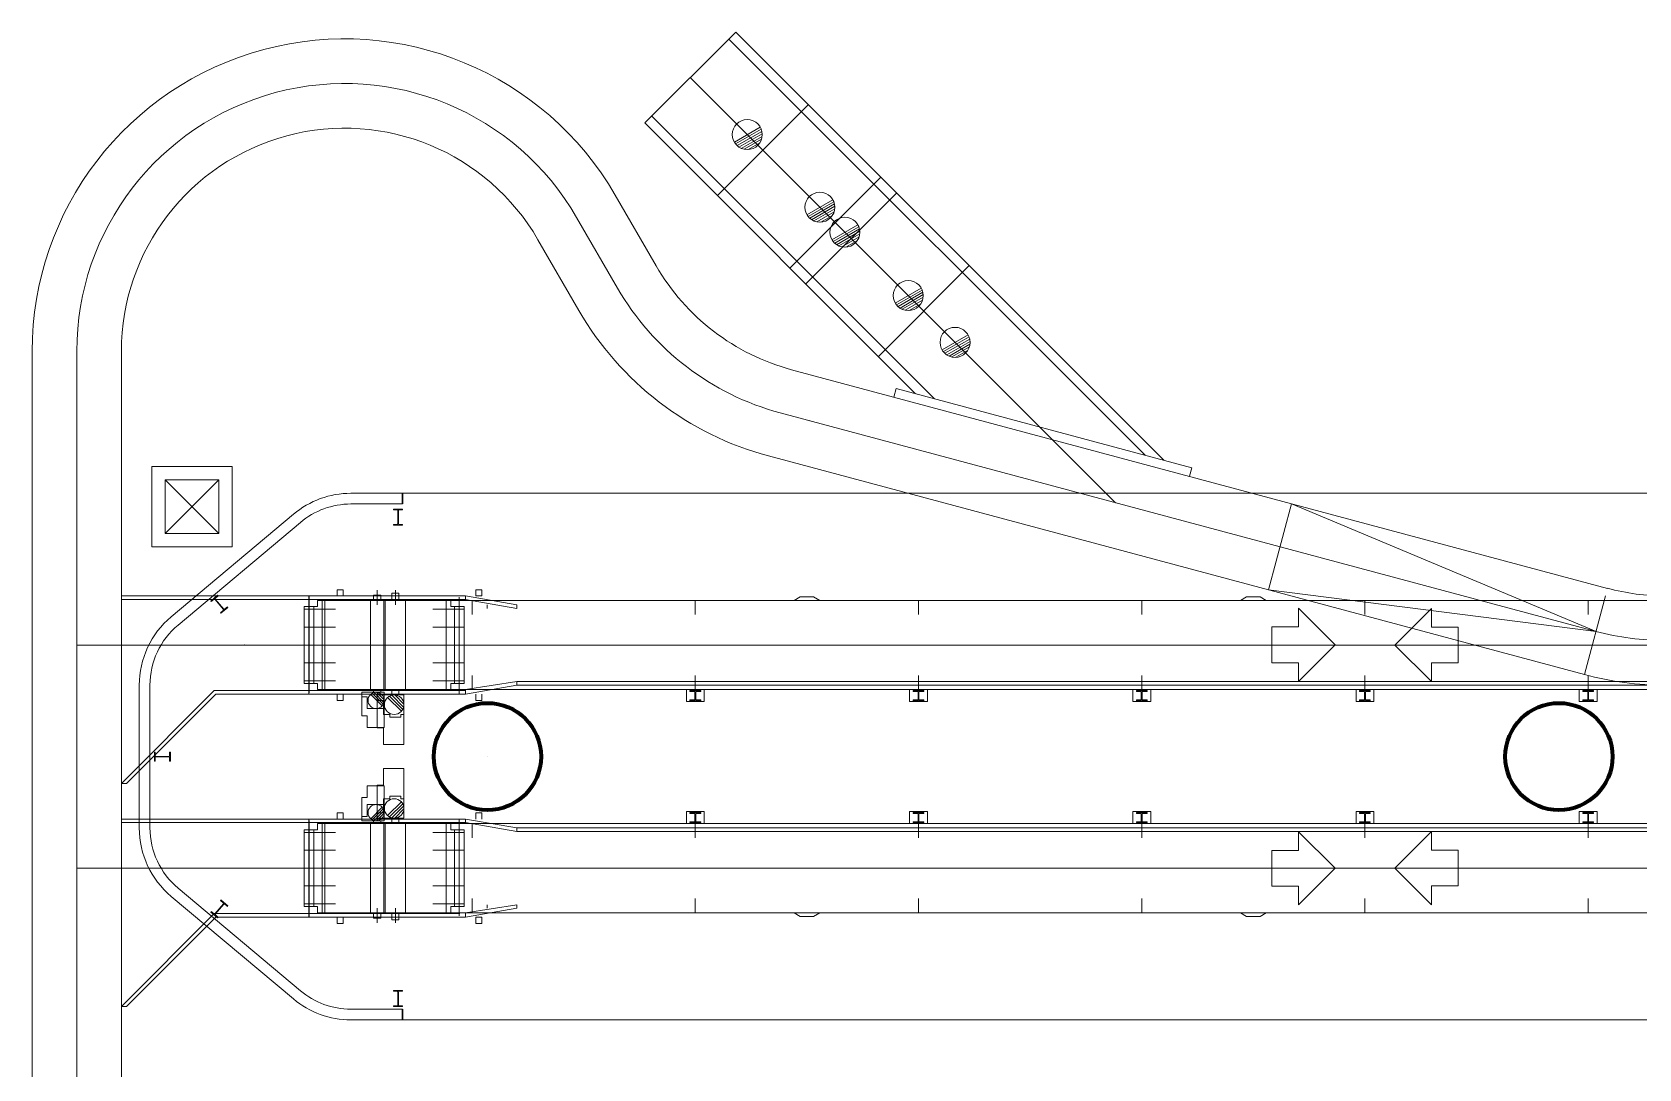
# Model space of a CAD drawing. Header units: metres. Extents: x 1807 to 3745, y 842 to 1968.
# Drawn here: x 3444.9 to 3462.9, y 1388.5 to 1400.12 of the extents above; entities that cross this region are included whole.
import ezdxf

# ---------------------------------------------------------------- set-up
doc = ezdxf.new("R2010")
doc.units = ezdxf.units.M
doc.header["$MEASUREMENT"] = 0
doc.layers.add('Level 1', color=7, linetype='Continuous', lineweight=0)

msp = doc.modelspace()

# ---------------------------------------------------------------- linework, layer by layer
at = {"layer": 'Level 1', "color": 7, "linetype": 'Continuous', "lineweight": 0}
for p, q in [((3451.762, 1399.099), (3452.78, 1400.117)), ((3452.78, 1400.117), (3457.577, 1395.32)), ((3452.702, 1400.039), (3457.365, 1395.377)), ((3452.575, 1398.285), (3453.593, 1399.304)), ((3451.762, 1399.099), (3454.795, 1396.065)), ((3451.84, 1399.176), (3455.008, 1396.008)), ((3453.056, 1399.053), (3452.765, 1398.885)), ((3453.066, 1399.03), (3452.779, 1398.864)), ((3453.074, 1399.005), (3452.796, 1398.845)), ((3453.078, 1398.979), (3452.817, 1398.828)), ((3453.077, 1398.949), (3452.843, 1398.814)), ((3453.07, 1398.916), (3452.875, 1398.804)), ((3453.051, 1398.876), (3452.92, 1398.801)), ((3453.388, 1397.472), (3454.406, 1398.491)), ((3451.431, 1398.291), (3451.889, 1397.499)), ((3453.565, 1397.296), (3454.583, 1398.314)), ((3453.869, 1398.239), (3453.578, 1398.071)), ((3453.88, 1398.217), (3453.592, 1398.051)), ((3453.887, 1398.192), (3453.609, 1398.032)), ((3453.891, 1398.166), (3453.631, 1398.015)), ((3453.89, 1398.136), (3453.656, 1398.001)), ((3453.883, 1398.103), (3453.689, 1397.991)), ((3453.864, 1398.063), (3453.733, 1397.988)), ((3454.149, 1397.959), (3453.858, 1397.791)), ((3454.16, 1397.937), (3453.872, 1397.771)), ((3450.565, 1397.791), (3451.023, 1396.999)), ((3454.167, 1397.912), (3453.889, 1397.752)), ((3454.171, 1397.886), (3453.911, 1397.735)), ((3454.17, 1397.856), (3453.936, 1397.721)), ((3454.163, 1397.823), (3453.969, 1397.711)), ((3454.144, 1397.783), (3454.013, 1397.708)), ((3454.378, 1396.482), (3455.396, 1397.501)), ((3454.859, 1397.249), (3454.568, 1397.081)), ((3454.87, 1397.227), (3454.582, 1397.061)), ((3454.877, 1397.202), (3454.599, 1397.042)), ((3454.881, 1397.176), (3454.621, 1397.025)), ((3454.88, 1397.146), (3454.646, 1397.011)), ((3454.873, 1397.113), (3454.678, 1397.001)), ((3454.854, 1397.073), (3454.723, 1396.998)), ((3455.383, 1396.725), (3455.092, 1396.557)), ((3455.394, 1396.703), (3455.106, 1396.537)), ((3455.401, 1396.678), (3455.123, 1396.518)), ((3444.9, 1265.482), (3444.9, 1396.541)), ((3445.9, 1265.482), (3445.9, 1396.541)), ((3455.405, 1396.652), (3455.144, 1396.501)), ((3455.404, 1396.622), (3455.17, 1396.487)), ((3455.397, 1396.589), (3455.202, 1396.477)), ((3455.378, 1396.549), (3455.247, 1396.474)), ((3453.407, 1396.334), (3462.545, 1393.885)), ((3454.576, 1396.124), (3454.55, 1396.027)), ((3454.576, 1396.124), (3457.889, 1395.236)), ((3453.607, 1395.764), (3453.604, 1395.762)), ((3453.605, 1395.764), (3453.606, 1395.762)), ((3447.14, 1395.25), (3446.24, 1395.25)), ((3446.24, 1395.25), (3446.24, 1394.35)), ((3447.14, 1394.35), (3447.14, 1395.25)), ((3453.148, 1395.368), (3462.286, 1392.919)), ((3457.889, 1395.236), (3457.863, 1395.14)), ((3446.39, 1394.5), (3446.99, 1395.1)), ((3446.99, 1394.5), (3446.39, 1395.1)), ((3448.47, 1394.95), (3473.73, 1394.95)), ((3448.47, 1394.95), (3449.05, 1394.95)), ((3446.457, 1393.566), (3447.827, 1394.716)), ((3446.457, 1393.566), (3447.827, 1394.716)), ((3447.827, 1394.716), (3447.827, 1394.716)), ((3448.47, 1394.83), (3449.05, 1394.83)), ((3457.036, 1394.845), (3457.033, 1394.843)), ((3457.034, 1394.845), (3457.035, 1394.843)), ((3459.007, 1394.833), (3458.749, 1393.867)), ((3462.416, 1393.402), (3459.007, 1394.833)), ((3446.534, 1393.474), (3447.904, 1394.624)), ((3446.24, 1394.35), (3447.14, 1394.35)), ((3447.28, 1393.8), (3445.9, 1393.8)), ((3448, 1393.8), (3447.28, 1393.8)), ((3448, 1393.8), (3449.754, 1393.8)), ((3448, 1393.8), (3448, 1392.7)), ((3448.315, 1393.8), (3448.315, 1393.87)), ((3448.315, 1393.87), (3448.385, 1393.87)), ((3448.385, 1393.8), (3448.385, 1393.87)), ((3448.724, 1393.81), (3448.804, 1393.81)), ((3448.724, 1393.81), (3448.724, 1393.76)), ((3448.804, 1393.81), (3448.804, 1393.76)), ((3448.928, 1393.83), (3448.928, 1393.76)), ((3448.928, 1393.83), (3449.008, 1393.83)), ((3449.008, 1393.83), (3449.008, 1393.76)), ((3449.754, 1393.76), (3449.754, 1393.8)), ((3450.328, 1393.7), (3449.754, 1393.8)), ((3449.868, 1393.8), (3449.868, 1393.87)), ((3449.868, 1393.87), (3449.938, 1393.87)), ((3449.868, 1393.8), (3449.938, 1393.8)), ((3449.938, 1393.8), (3449.938, 1393.87)), ((3458.749, 1393.867), (3462.416, 1393.402)), ((3462.286, 1392.919), (3462.522, 1393.8)), ((3447.28, 1393.76), (3445.9, 1393.76)), ((3448, 1393.76), (3447.28, 1393.76)), ((3447.947, 1393.68), (3447.947, 1392.82)), ((3447.947, 1393.68), (3448.097, 1393.68)), ((3447.947, 1393.65), (3448.297, 1393.65)), ((3448, 1393.76), (3449.754, 1393.76)), ((3448.097, 1393.75), (3448.147, 1393.75)), ((3448.097, 1393.68), (3448.097, 1393.75)), ((3473.953, 1393.75), (3448.147, 1393.75)), ((3448.17, 1393.75), (3449.562, 1393.75)), ((3448.689, 1393.76), (3448.839, 1393.76)), ((3448.868, 1393.76), (3449.068, 1393.76)), ((3449.739, 1393.65), (3449.389, 1393.65)), ((3449.589, 1393.75), (3449.539, 1393.75)), ((3449.589, 1393.68), (3449.589, 1393.75)), ((3449.739, 1393.68), (3449.589, 1393.68)), ((3449.739, 1392.82), (3449.739, 1393.68)), ((3449.754, 1393.76), (3450.328, 1393.66)), ((3449.828, 1393.75), (3449.828, 1393.59)), ((3449.998, 1393.7), (3449.998, 1393.66)), ((3450.328, 1393.66), (3450.328, 1393.7)), ((3452.328, 1393.75), (3452.328, 1393.59)), ((3453.434, 1393.75), (3453.503, 1393.79)), ((3453.653, 1393.79), (3453.503, 1393.79)), ((3453.653, 1393.79), (3453.723, 1393.75)), ((3454.828, 1393.75), (3454.828, 1393.59)), ((3457.328, 1393.75), (3457.328, 1393.59)), ((3458.434, 1393.75), (3458.503, 1393.79)), ((3458.653, 1393.79), (3458.503, 1393.79)), ((3458.653, 1393.79), (3458.723, 1393.75)), ((3459.084, 1393.662), (3459.494, 1393.252)), ((3459.084, 1393.452), (3459.084, 1393.662)), ((3459.828, 1393.75), (3459.828, 1393.59)), ((3462.328, 1393.75), (3462.328, 1393.59)), ((3446.457, 1393.566), (3446.457, 1393.566)), ((3447.947, 1393.45), (3448.297, 1393.45)), ((3449.739, 1393.45), (3449.389, 1393.45)), ((3458.784, 1393.052), (3458.784, 1393.452)), ((3458.784, 1393.452), (3459.084, 1393.452)), ((3445.399, 1393.249), (3445.401, 1393.251)), ((3445.399, 1393.251), (3445.401, 1393.249)), ((3447.279, 1393.249), (3447.281, 1393.251)), ((3447.279, 1393.251), (3447.281, 1393.249)), ((3459.084, 1392.842), (3459.494, 1393.252)), ((3447.947, 1393.25), (3448.297, 1393.25)), ((3449.739, 1393.25), (3449.389, 1393.25)), ((3447.947, 1393.05), (3448.297, 1393.05)), ((3449.739, 1393.05), (3449.389, 1393.05)), ((3449.828, 1392.91), (3449.828, 1392.75)), ((3452.328, 1392.91), (3452.328, 1392.75)), ((3454.828, 1392.91), (3454.828, 1392.75)), ((3457.328, 1392.91), (3457.328, 1392.75)), ((3458.784, 1393.052), (3459.084, 1393.052)), ((3459.084, 1392.842), (3459.084, 1393.052)), ((3459.828, 1392.91), (3459.828, 1392.75)), ((3462.328, 1392.91), (3462.328, 1392.75)), ((3446.94, 1392.74), (3445.9, 1391.7)), ((3446.1, 1391.2), (3446.1, 1392.8)), ((3446.1, 1391.2), (3446.1, 1392.8)), ((3446.22, 1391.2), (3446.22, 1392.8)), ((3447.28, 1392.74), (3446.94, 1392.74)), ((3448, 1392.74), (3447.28, 1392.74)), ((3447.947, 1392.85), (3448.297, 1392.85)), ((3447.947, 1392.82), (3448.097, 1392.82)), ((3448, 1392.74), (3449.754, 1392.74)), ((3448.097, 1392.82), (3448.097, 1392.75)), ((3448.097, 1392.75), (3448.147, 1392.75)), ((3448.147, 1392.75), (3449.562, 1392.75)), ((3448.844, 1392.72), (3448.594, 1392.72)), ((3448.594, 1392.72), (3448.594, 1392.67)), ((3448.689, 1392.74), (3448.839, 1392.74)), ((3448.724, 1392.74), (3448.724, 1392.72)), ((3448.841, 1392.607), (3448.73, 1392.717)), ((3448.844, 1392.634), (3448.757, 1392.72)), ((3448.804, 1392.74), (3448.804, 1392.72)), ((3448.844, 1392.72), (3448.844, 1392.538)), ((3448.868, 1392.74), (3449.068, 1392.74)), ((3448.928, 1392.74), (3448.928, 1392.69)), ((3449.008, 1392.74), (3449.008, 1392.69)), ((3449.739, 1392.85), (3449.389, 1392.85)), ((3449.589, 1392.75), (3449.539, 1392.75)), ((3449.739, 1392.82), (3449.589, 1392.82)), ((3449.589, 1392.82), (3449.589, 1392.75)), ((3473.953, 1392.75), (3449.589, 1392.75)), ((3450.328, 1392.84), (3449.754, 1392.75)), ((3449.754, 1392.7), (3450.328, 1392.8)), ((3449.754, 1392.7), (3449.754, 1392.75)), ((3469.918, 1392.84), (3450.328, 1392.84)), ((3450.328, 1392.8), (3450.328, 1392.84)), ((3469.328, 1392.8), (3450.328, 1392.8)), ((3452.228, 1392.616), (3452.228, 1392.75)), ((3452.228, 1392.75), (3452.428, 1392.75)), ((3452.268, 1392.74), (3452.388, 1392.74)), ((3452.268, 1392.74), (3452.268, 1392.73)), ((3452.268, 1392.73), (3452.323, 1392.73)), ((3452.288, 1392.75), (3452.288, 1392.74)), ((3452.323, 1392.73), (3452.323, 1392.636)), ((3452.333, 1392.73), (3452.388, 1392.73)), ((3452.333, 1392.73), (3452.333, 1392.636)), ((3452.368, 1392.75), (3452.368, 1392.74)), ((3452.388, 1392.74), (3452.388, 1392.73)), ((3452.428, 1392.616), (3452.428, 1392.75)), ((3454.728, 1392.616), (3454.728, 1392.75)), ((3454.728, 1392.75), (3454.928, 1392.75)), ((3454.768, 1392.74), (3454.888, 1392.74)), ((3454.768, 1392.74), (3454.768, 1392.73)), ((3454.768, 1392.73), (3454.823, 1392.73)), ((3454.788, 1392.75), (3454.788, 1392.74)), ((3454.823, 1392.73), (3454.823, 1392.636)), ((3454.833, 1392.73), (3454.888, 1392.73)), ((3454.833, 1392.73), (3454.833, 1392.636)), ((3454.868, 1392.75), (3454.868, 1392.74)), ((3454.888, 1392.74), (3454.888, 1392.73)), ((3454.928, 1392.616), (3454.928, 1392.75)), ((3457.228, 1392.616), (3457.228, 1392.75)), ((3457.228, 1392.75), (3457.428, 1392.75)), ((3457.268, 1392.74), (3457.388, 1392.74)), ((3457.268, 1392.74), (3457.268, 1392.73)), ((3457.268, 1392.73), (3457.323, 1392.73)), ((3457.288, 1392.75), (3457.288, 1392.74)), ((3457.323, 1392.73), (3457.323, 1392.636)), ((3457.333, 1392.73), (3457.388, 1392.73)), ((3457.333, 1392.73), (3457.333, 1392.636)), ((3457.368, 1392.75), (3457.368, 1392.74)), ((3457.388, 1392.74), (3457.388, 1392.73)), ((3457.428, 1392.616), (3457.428, 1392.75)), ((3459.728, 1392.616), (3459.728, 1392.75)), ((3459.728, 1392.75), (3459.928, 1392.75)), ((3459.768, 1392.74), (3459.888, 1392.74)), ((3459.768, 1392.74), (3459.768, 1392.73)), ((3459.768, 1392.73), (3459.823, 1392.73)), ((3459.788, 1392.75), (3459.788, 1392.74)), ((3459.823, 1392.73), (3459.823, 1392.636)), ((3459.833, 1392.73), (3459.888, 1392.73)), ((3459.833, 1392.73), (3459.833, 1392.636)), ((3459.868, 1392.75), (3459.868, 1392.74)), ((3459.888, 1392.74), (3459.888, 1392.73)), ((3459.928, 1392.616), (3459.928, 1392.75)), ((3462.228, 1392.616), (3462.228, 1392.75)), ((3462.228, 1392.75), (3462.428, 1392.75)), ((3462.268, 1392.74), (3462.388, 1392.74)), ((3462.268, 1392.74), (3462.268, 1392.73)), ((3462.268, 1392.73), (3462.323, 1392.73)), ((3462.288, 1392.75), (3462.288, 1392.74)), ((3462.323, 1392.73), (3462.323, 1392.636)), ((3462.333, 1392.73), (3462.388, 1392.73)), ((3462.333, 1392.73), (3462.333, 1392.636)), ((3462.368, 1392.75), (3462.368, 1392.74)), ((3462.388, 1392.74), (3462.388, 1392.73)), ((3462.428, 1392.616), (3462.428, 1392.75)), ((3446.957, 1392.7), (3445.957, 1391.7)), ((3447.28, 1392.7), (3446.957, 1392.7)), ((3448, 1392.7), (3447.28, 1392.7)), ((3448, 1392.7), (3449.754, 1392.7)), ((3448.315, 1392.7), (3448.315, 1392.63)), ((3448.315, 1392.63), (3448.385, 1392.63)), ((3448.385, 1392.7), (3448.385, 1392.63)), ((3448.654, 1392.67), (3448.594, 1392.67)), ((3448.654, 1392.67), (3448.654, 1392.538)), ((3448.844, 1392.538), (3448.654, 1392.538)), ((3448.821, 1392.568), (3448.692, 1392.697)), ((3448.833, 1392.586), (3448.709, 1392.709)), ((3449.064, 1392.69), (3448.764, 1392.69)), ((3448.764, 1392.69), (3448.764, 1392.63)), ((3448.836, 1392.63), (3448.764, 1392.63)), ((3448.836, 1392.63), (3448.836, 1392.472)), ((3449.037, 1392.508), (3448.882, 1392.663)), ((3449.051, 1392.529), (3448.903, 1392.677)), ((3449.061, 1392.554), (3448.928, 1392.687)), ((3449.064, 1392.587), (3448.961, 1392.69)), ((3449.064, 1392.69), (3449.064, 1392.472)), ((3449.868, 1392.7), (3449.868, 1392.63)), ((3449.868, 1392.63), (3449.938, 1392.63)), ((3449.938, 1392.7), (3449.938, 1392.63)), ((3452.228, 1392.616), (3452.428, 1392.616)), ((3452.268, 1392.636), (3452.268, 1392.626)), ((3452.268, 1392.636), (3452.323, 1392.636)), ((3452.268, 1392.626), (3452.388, 1392.626)), ((3452.333, 1392.636), (3452.388, 1392.636)), ((3452.388, 1392.636), (3452.388, 1392.626)), ((3454.728, 1392.616), (3454.928, 1392.616)), ((3454.768, 1392.636), (3454.768, 1392.626)), ((3454.768, 1392.636), (3454.823, 1392.636)), ((3454.768, 1392.626), (3454.888, 1392.626)), ((3454.833, 1392.636), (3454.888, 1392.636)), ((3454.888, 1392.636), (3454.888, 1392.626)), ((3457.228, 1392.616), (3457.428, 1392.616)), ((3457.268, 1392.636), (3457.268, 1392.626)), ((3457.268, 1392.636), (3457.323, 1392.636)), ((3457.268, 1392.626), (3457.388, 1392.626)), ((3457.333, 1392.636), (3457.388, 1392.636)), ((3457.388, 1392.636), (3457.388, 1392.626)), ((3459.728, 1392.616), (3459.928, 1392.616)), ((3459.768, 1392.636), (3459.768, 1392.626)), ((3459.768, 1392.636), (3459.823, 1392.636)), ((3459.768, 1392.626), (3459.888, 1392.626)), ((3459.833, 1392.636), (3459.888, 1392.636)), ((3459.888, 1392.636), (3459.888, 1392.626)), ((3462.228, 1392.616), (3462.428, 1392.616)), ((3462.268, 1392.636), (3462.268, 1392.626)), ((3462.268, 1392.636), (3462.323, 1392.636)), ((3462.268, 1392.626), (3462.388, 1392.626)), ((3462.333, 1392.636), (3462.388, 1392.636)), ((3462.388, 1392.636), (3462.388, 1392.626)), ((3448.908, 1392.472), (3448.836, 1392.472)), ((3448.908, 1392.472), (3448.908, 1392.442)), ((3449.028, 1392.442), (3448.908, 1392.442)), ((3449.064, 1392.472), (3449.028, 1392.472)), ((3449.028, 1392.472), (3449.028, 1392.442)), ((3449.999, 1391.999), (3450.001, 1392.001)), ((3449.999, 1392.001), (3450.001, 1391.999)), ((3445.957, 1391.7), (3445.9, 1391.7)), ((3448.844, 1391.462), (3448.654, 1391.462)), ((3448.654, 1391.33), (3448.654, 1391.462)), ((3448.836, 1391.37), (3448.836, 1391.528)), ((3448.908, 1391.528), (3448.836, 1391.528)), ((3448.844, 1391.28), (3448.844, 1391.462)), ((3449.037, 1391.492), (3448.882, 1391.338)), ((3449.051, 1391.471), (3448.903, 1391.323)), ((3449.028, 1391.558), (3448.908, 1391.558)), ((3448.908, 1391.528), (3448.908, 1391.558)), ((3449.028, 1391.528), (3449.028, 1391.558)), ((3449.064, 1391.528), (3449.028, 1391.528)), ((3449.064, 1391.31), (3449.064, 1391.528)), ((3447.28, 1391.3), (3445.9, 1391.3)), ((3448, 1391.3), (3447.28, 1391.3)), ((3448, 1391.3), (3449.754, 1391.3)), ((3448, 1391.3), (3448, 1390.2)), ((3448.315, 1391.3), (3448.315, 1391.37)), ((3448.315, 1391.37), (3448.385, 1391.37)), ((3448.385, 1391.3), (3448.385, 1391.37)), ((3448.654, 1391.33), (3448.594, 1391.33)), ((3448.594, 1391.28), (3448.594, 1391.33)), ((3448.844, 1391.28), (3448.594, 1391.28)), ((3448.821, 1391.432), (3448.692, 1391.303)), ((3448.833, 1391.414), (3448.709, 1391.291)), ((3448.724, 1391.26), (3448.724, 1391.28)), ((3448.841, 1391.393), (3448.73, 1391.283)), ((3448.844, 1391.367), (3448.757, 1391.28)), ((3448.836, 1391.37), (3448.764, 1391.37)), ((3448.764, 1391.31), (3448.764, 1391.37)), ((3449.064, 1391.31), (3448.764, 1391.31)), ((3448.804, 1391.26), (3448.804, 1391.28)), ((3449.061, 1391.446), (3448.928, 1391.313)), ((3448.928, 1391.26), (3448.928, 1391.31)), ((3449.064, 1391.413), (3448.961, 1391.31)), ((3449.008, 1391.26), (3449.008, 1391.31)), ((3449.754, 1391.26), (3449.754, 1391.3)), ((3450.328, 1391.2), (3449.754, 1391.3)), ((3449.868, 1391.3), (3449.868, 1391.37)), ((3449.868, 1391.37), (3449.938, 1391.37)), ((3449.938, 1391.3), (3449.938, 1391.37)), ((3452.228, 1391.384), (3452.228, 1391.25)), ((3452.228, 1391.384), (3452.428, 1391.384)), ((3452.268, 1391.374), (3452.388, 1391.374)), ((3452.268, 1391.364), (3452.268, 1391.374)), ((3452.268, 1391.364), (3452.323, 1391.364)), ((3452.323, 1391.27), (3452.323, 1391.364)), ((3452.333, 1391.364), (3452.388, 1391.364)), ((3452.333, 1391.27), (3452.333, 1391.364)), ((3452.388, 1391.364), (3452.388, 1391.374)), ((3452.428, 1391.384), (3452.428, 1391.25)), ((3454.728, 1391.384), (3454.728, 1391.25)), ((3454.728, 1391.384), (3454.928, 1391.384)), ((3454.768, 1391.374), (3454.888, 1391.374)), ((3454.768, 1391.364), (3454.768, 1391.374)), ((3454.768, 1391.364), (3454.823, 1391.364)), ((3454.823, 1391.27), (3454.823, 1391.364)), ((3454.833, 1391.364), (3454.888, 1391.364)), ((3454.833, 1391.27), (3454.833, 1391.364)), ((3454.888, 1391.364), (3454.888, 1391.374)), ((3454.928, 1391.384), (3454.928, 1391.25)), ((3457.228, 1391.384), (3457.228, 1391.25)), ((3457.228, 1391.384), (3457.428, 1391.384)), ((3457.268, 1391.374), (3457.388, 1391.374)), ((3457.268, 1391.364), (3457.268, 1391.374)), ((3457.268, 1391.364), (3457.323, 1391.364)), ((3457.323, 1391.27), (3457.323, 1391.364)), ((3457.333, 1391.364), (3457.388, 1391.364)), ((3457.333, 1391.27), (3457.333, 1391.364)), ((3457.388, 1391.364), (3457.388, 1391.374)), ((3457.428, 1391.384), (3457.428, 1391.25)), ((3459.728, 1391.384), (3459.728, 1391.25)), ((3459.728, 1391.384), (3459.928, 1391.384)), ((3459.768, 1391.374), (3459.888, 1391.374)), ((3459.768, 1391.364), (3459.768, 1391.374)), ((3459.768, 1391.364), (3459.823, 1391.364)), ((3459.823, 1391.27), (3459.823, 1391.364)), ((3459.833, 1391.364), (3459.888, 1391.364)), ((3459.833, 1391.27), (3459.833, 1391.364)), ((3459.888, 1391.364), (3459.888, 1391.374)), ((3459.928, 1391.384), (3459.928, 1391.25)), ((3462.228, 1391.384), (3462.228, 1391.25)), ((3462.228, 1391.384), (3462.428, 1391.384)), ((3462.268, 1391.374), (3462.388, 1391.374)), ((3462.268, 1391.364), (3462.268, 1391.374)), ((3462.268, 1391.364), (3462.323, 1391.364)), ((3462.323, 1391.27), (3462.323, 1391.364)), ((3462.333, 1391.364), (3462.388, 1391.364)), ((3462.333, 1391.27), (3462.333, 1391.364)), ((3462.388, 1391.364), (3462.388, 1391.374)), ((3462.428, 1391.384), (3462.428, 1391.25)), ((3447.28, 1391.26), (3445.9, 1391.26)), ((3448, 1391.26), (3447.28, 1391.26)), ((3447.947, 1390.32), (3447.947, 1391.18)), ((3447.947, 1391.18), (3448.097, 1391.18)), ((3447.947, 1391.15), (3448.297, 1391.15)), ((3448, 1391.26), (3449.754, 1391.26)), ((3448.097, 1391.25), (3448.147, 1391.25)), ((3448.097, 1391.18), (3448.097, 1391.25)), ((3473.953, 1391.25), (3448.147, 1391.25)), ((3448.689, 1391.26), (3448.839, 1391.26)), ((3448.868, 1391.26), (3449.068, 1391.26)), ((3449.739, 1391.15), (3449.389, 1391.15)), ((3449.589, 1391.25), (3449.539, 1391.25)), ((3449.589, 1391.18), (3449.589, 1391.25)), ((3449.739, 1391.18), (3449.589, 1391.18)), ((3449.739, 1391.18), (3449.739, 1390.32)), ((3449.754, 1391.26), (3450.328, 1391.16)), ((3449.828, 1391.09), (3449.828, 1391.25)), ((3469.328, 1391.2), (3450.328, 1391.2)), ((3450.328, 1391.16), (3450.328, 1391.2)), ((3469.918, 1391.16), (3450.328, 1391.16)), ((3452.228, 1391.25), (3452.428, 1391.25)), ((3452.268, 1391.27), (3452.323, 1391.27)), ((3452.268, 1391.26), (3452.268, 1391.27)), ((3452.268, 1391.26), (3452.388, 1391.26)), ((3452.288, 1391.25), (3452.288, 1391.26)), ((3452.328, 1391.09), (3452.328, 1391.25)), ((3452.333, 1391.27), (3452.388, 1391.27)), ((3452.368, 1391.25), (3452.368, 1391.26)), ((3452.388, 1391.26), (3452.388, 1391.27)), ((3454.728, 1391.25), (3454.928, 1391.25)), ((3454.768, 1391.27), (3454.823, 1391.27)), ((3454.768, 1391.26), (3454.768, 1391.27)), ((3454.768, 1391.26), (3454.888, 1391.26)), ((3454.788, 1391.25), (3454.788, 1391.26)), ((3454.828, 1391.09), (3454.828, 1391.25)), ((3454.833, 1391.27), (3454.888, 1391.27)), ((3454.868, 1391.25), (3454.868, 1391.26)), ((3454.888, 1391.26), (3454.888, 1391.27)), ((3457.228, 1391.25), (3457.428, 1391.25)), ((3457.268, 1391.27), (3457.323, 1391.27)), ((3457.268, 1391.26), (3457.268, 1391.27)), ((3457.268, 1391.26), (3457.388, 1391.26)), ((3457.288, 1391.25), (3457.288, 1391.26)), ((3457.328, 1391.09), (3457.328, 1391.25)), ((3457.333, 1391.27), (3457.388, 1391.27)), ((3457.368, 1391.25), (3457.368, 1391.26)), ((3457.388, 1391.26), (3457.388, 1391.27)), ((3459.084, 1391.158), (3459.494, 1390.748)), ((3459.084, 1391.158), (3459.084, 1390.948)), ((3459.728, 1391.25), (3459.928, 1391.25)), ((3459.768, 1391.27), (3459.823, 1391.27)), ((3459.768, 1391.26), (3459.768, 1391.27)), ((3459.768, 1391.26), (3459.888, 1391.26)), ((3459.788, 1391.25), (3459.788, 1391.26)), ((3459.828, 1391.09), (3459.828, 1391.25)), ((3459.833, 1391.27), (3459.888, 1391.27)), ((3459.868, 1391.25), (3459.868, 1391.26)), ((3459.888, 1391.26), (3459.888, 1391.27)), ((3462.228, 1391.25), (3462.428, 1391.25)), ((3462.268, 1391.27), (3462.323, 1391.27)), ((3462.268, 1391.26), (3462.268, 1391.27)), ((3462.268, 1391.26), (3462.388, 1391.26)), ((3462.288, 1391.25), (3462.288, 1391.26)), ((3462.328, 1391.09), (3462.328, 1391.25)), ((3462.333, 1391.27), (3462.388, 1391.27)), ((3462.368, 1391.25), (3462.368, 1391.26)), ((3462.388, 1391.26), (3462.388, 1391.27)), ((3447.947, 1390.95), (3448.297, 1390.95)), ((3449.739, 1390.95), (3449.389, 1390.95)), ((3458.784, 1390.948), (3458.784, 1390.548)), ((3458.784, 1390.948), (3459.084, 1390.948)), ((3445.399, 1390.749), (3445.401, 1390.751)), ((3445.399, 1390.751), (3445.401, 1390.749)), ((3447.279, 1390.749), (3447.281, 1390.751)), ((3447.279, 1390.751), (3447.281, 1390.749)), ((3447.947, 1390.75), (3448.297, 1390.75)), ((3449.739, 1390.75), (3449.389, 1390.75)), ((3459.084, 1390.338), (3459.494, 1390.748)), ((3447.827, 1389.284), (3446.457, 1390.434)), ((3447.827, 1389.284), (3446.457, 1390.434)), ((3446.457, 1390.434), (3446.457, 1390.434)), ((3447.904, 1389.376), (3446.534, 1390.526)), ((3447.947, 1390.55), (3448.297, 1390.55)), ((3449.739, 1390.55), (3449.389, 1390.55)), ((3449.828, 1390.25), (3449.828, 1390.41)), ((3452.328, 1390.25), (3452.328, 1390.41)), ((3454.828, 1390.25), (3454.828, 1390.41)), ((3457.328, 1390.25), (3457.328, 1390.41)), ((3458.784, 1390.548), (3459.084, 1390.548)), ((3459.084, 1390.548), (3459.084, 1390.338)), ((3459.828, 1390.25), (3459.828, 1390.41)), ((3462.328, 1390.25), (3462.328, 1390.41)), ((3446.94, 1390.24), (3445.9, 1389.2)), ((3446.957, 1390.2), (3445.957, 1389.2)), ((3447.28, 1390.24), (3446.94, 1390.24)), ((3447.28, 1390.2), (3446.957, 1390.2)), ((3448, 1390.24), (3447.28, 1390.24)), ((3448, 1390.2), (3447.28, 1390.2)), ((3447.947, 1390.35), (3448.297, 1390.35)), ((3447.947, 1390.32), (3448.097, 1390.32)), ((3448, 1390.24), (3449.69, 1390.24)), ((3448, 1390.2), (3449.754, 1390.2)), ((3448.097, 1390.32), (3448.097, 1390.25)), ((3448.097, 1390.25), (3448.147, 1390.25)), ((3473.953, 1390.25), (3448.147, 1390.25)), ((3448.315, 1390.2), (3448.315, 1390.13)), ((3448.385, 1390.2), (3448.385, 1390.13)), ((3448.689, 1390.24), (3448.839, 1390.24)), ((3448.724, 1390.19), (3448.724, 1390.24)), ((3448.804, 1390.19), (3448.804, 1390.24)), ((3448.868, 1390.24), (3449.068, 1390.24)), ((3448.928, 1390.17), (3448.928, 1390.24)), ((3449.008, 1390.17), (3449.008, 1390.24)), ((3449.739, 1390.35), (3449.389, 1390.35)), ((3449.589, 1390.25), (3449.539, 1390.25)), ((3449.739, 1390.32), (3449.589, 1390.32)), ((3449.589, 1390.32), (3449.589, 1390.25)), ((3450.328, 1390.34), (3449.754, 1390.25)), ((3449.754, 1390.2), (3450.328, 1390.3)), ((3449.754, 1390.2), (3449.754, 1390.25)), ((3449.868, 1390.2), (3449.938, 1390.2)), ((3449.868, 1390.2), (3449.868, 1390.13)), ((3449.938, 1390.2), (3449.938, 1390.13)), ((3449.998, 1390.3), (3449.998, 1390.34)), ((3450.328, 1390.3), (3450.328, 1390.34)), ((3453.434, 1390.25), (3453.503, 1390.21)), ((3453.653, 1390.21), (3453.503, 1390.21)), ((3453.653, 1390.21), (3453.723, 1390.25)), ((3458.434, 1390.25), (3458.503, 1390.21)), ((3458.653, 1390.21), (3458.503, 1390.21)), ((3458.653, 1390.21), (3458.723, 1390.25)), ((3448.315, 1390.13), (3448.385, 1390.13)), ((3448.724, 1390.19), (3448.804, 1390.19)), ((3448.928, 1390.17), (3449.008, 1390.17)), ((3449.868, 1390.13), (3449.938, 1390.13)), ((3445.957, 1389.2), (3445.9, 1389.2)), ((3447.827, 1389.284), (3447.827, 1389.284)), ((3449.05, 1389.17), (3448.47, 1389.17)), ((3473.73, 1389.05), (3448.47, 1389.05)), ((3449.05, 1389.05), (3448.47, 1389.05))]:
    msp.add_line(p, q, dxfattribs=at)
at = {"layer": 'Level 1', "color": 7, "linetype": 'Continuous', "lineweight": 0, "ltscale": 4}
for p, q in [((3452.271, 1399.608), (3457.035, 1394.844)), ((3450.998, 1398.041), (3451.456, 1397.249)), ((3445.4, 1265.482), (3445.4, 1396.541)), ((3453.277, 1395.851), (3462.416, 1393.402)), ((3448.002, 1393.8), (3448.002, 1392.715)), ((3448.764, 1393.7), (3448.764, 1393.864)), ((3448.968, 1393.7), (3448.968, 1393.864)), ((3448.057, 1393.68), (3448.057, 1392.82)), ((3448.147, 1393.75), (3448.147, 1392.75)), ((3448.178, 1393.75), (3448.178, 1392.75)), ((3448.689, 1393.75), (3448.689, 1392.75)), ((3448.839, 1393.75), (3448.839, 1392.75)), ((3448.855, 1393.75), (3448.855, 1392.75)), ((3449.081, 1393.75), (3449.081, 1392.75)), ((3449.539, 1392.75), (3449.539, 1393.75)), ((3449.629, 1392.82), (3449.629, 1393.68)), ((3449.684, 1392.7), (3449.684, 1393.785)), ((3460.573, 1393.66), (3460.163, 1393.25)), ((3460.573, 1393.45), (3460.573, 1393.66)), ((3460.873, 1393.45), (3460.573, 1393.45)), ((3460.873, 1393.05), (3460.873, 1393.45)), ((3445.4, 1393.25), (3447.28, 1393.25)), ((3447.28, 1393.25), (3474.82, 1393.25)), ((3460.573, 1392.84), (3460.163, 1393.25)), ((3460.573, 1392.84), (3460.573, 1393.05)), ((3460.873, 1393.05), (3460.573, 1393.05)), ((3448.594, 1392.67), (3448.594, 1392.458)), ((3448.764, 1392.63), (3448.764, 1392.322)), ((3448.844, 1392.326), (3448.844, 1392.538)), ((3448.654, 1392.458), (3448.594, 1392.458)), ((3448.654, 1392.458), (3448.654, 1392.326)), ((3449.064, 1392.134), (3449.064, 1392.472)), ((3448.654, 1392.326), (3448.844, 1392.326)), ((3448.836, 1392.322), (3448.764, 1392.322)), ((3448.836, 1392.322), (3448.836, 1392.134)), ((3448.836, 1392.134), (3449.064, 1392.134)), ((3448.836, 1391.866), (3449.064, 1391.866)), ((3448.836, 1391.678), (3448.836, 1391.866)), ((3449.064, 1391.866), (3449.064, 1391.528)), ((3448.654, 1391.674), (3448.844, 1391.674)), ((3448.654, 1391.542), (3448.654, 1391.674)), ((3448.764, 1391.37), (3448.764, 1391.678)), ((3448.836, 1391.678), (3448.764, 1391.678)), ((3448.844, 1391.674), (3448.844, 1391.462)), ((3448.594, 1391.33), (3448.594, 1391.542)), ((3448.654, 1391.542), (3448.594, 1391.542)), ((3448.002, 1390.2), (3448.002, 1391.285)), ((3449.684, 1391.3), (3449.684, 1390.215)), ((3448.057, 1390.32), (3448.057, 1391.18)), ((3448.147, 1390.25), (3448.147, 1391.25)), ((3448.178, 1390.25), (3448.178, 1391.25)), ((3448.689, 1390.25), (3448.689, 1391.25)), ((3448.839, 1390.25), (3448.839, 1391.25)), ((3448.855, 1390.25), (3448.855, 1391.25)), ((3449.081, 1390.25), (3449.081, 1391.25)), ((3449.539, 1391.25), (3449.539, 1390.25)), ((3449.629, 1391.18), (3449.629, 1390.32)), ((3460.573, 1391.16), (3460.163, 1390.75)), ((3460.573, 1391.16), (3460.573, 1390.95)), ((3460.873, 1390.95), (3460.573, 1390.95)), ((3460.873, 1390.95), (3460.873, 1390.55)), ((3445.4, 1390.75), (3447.28, 1390.75)), ((3447.28, 1390.75), (3474.82, 1390.75)), ((3460.573, 1390.34), (3460.163, 1390.75)), ((3460.573, 1390.55), (3460.573, 1390.34)), ((3460.873, 1390.55), (3460.573, 1390.55)), ((3448.764, 1390.3), (3448.764, 1390.136)), ((3448.968, 1390.3), (3448.968, 1390.136))]:
    msp.add_line(p, q, dxfattribs=at)
at = {"layer": 'Level 1', "color": 7, "linetype": 'Continuous', "lineweight": 13}
for p, q in [((3446.99, 1395.1), (3446.39, 1395.1)), ((3446.39, 1395.1), (3446.39, 1394.5)), ((3446.99, 1394.5), (3446.99, 1395.1)), ((3448.949, 1394.772), (3449.05, 1394.772)), ((3448.949, 1394.764), (3448.949, 1394.772)), ((3448.989, 1394.764), (3448.949, 1394.764)), ((3448.997, 1394.61), (3448.997, 1394.757)), ((3449.002, 1394.757), (3449.002, 1394.61)), ((3449.05, 1394.764), (3449.009, 1394.764)), ((3449.05, 1394.772), (3449.05, 1394.764)), ((3448.949, 1394.594), (3448.949, 1394.602)), ((3448.949, 1394.602), (3448.989, 1394.602)), ((3449.05, 1394.594), (3448.949, 1394.594)), ((3449.009, 1394.602), (3449.05, 1394.602)), ((3449.05, 1394.602), (3449.05, 1394.594)), ((3446.39, 1394.5), (3446.99, 1394.5)), ((3446.978, 1393.808), (3446.901, 1393.742)), ((3446.952, 1393.775), (3446.983, 1393.802)), ((3446.983, 1393.802), (3446.978, 1393.808)), ((3446.901, 1393.742), (3446.906, 1393.736)), ((3446.906, 1393.736), (3446.937, 1393.763)), ((3446.948, 1393.762), (3447.042, 1393.649)), ((3447.046, 1393.652), (3446.951, 1393.765)), ((3447.041, 1393.638), (3447.01, 1393.612)), ((3447.01, 1393.612), (3447.015, 1393.606)), ((3447.015, 1393.606), (3447.093, 1393.671)), ((3447.088, 1393.678), (3447.056, 1393.651)), ((3447.093, 1393.671), (3447.088, 1393.678)), ((3446.27, 1391.949), (3446.27, 1392.051)), ((3446.27, 1392.051), (3446.278, 1392.051)), ((3446.278, 1392.051), (3446.278, 1392.01)), ((3446.286, 1392.002), (3446.432, 1392.002)), ((3446.432, 1391.998), (3446.286, 1391.998)), ((3446.44, 1392.01), (3446.44, 1392.051)), ((3446.44, 1392.051), (3446.448, 1392.051)), ((3446.448, 1392.051), (3446.448, 1391.949)), ((3446.278, 1391.949), (3446.27, 1391.949)), ((3446.278, 1391.99), (3446.278, 1391.949)), ((3446.44, 1391.949), (3446.44, 1391.99)), ((3446.448, 1391.949), (3446.44, 1391.949)), ((3447.01, 1390.388), (3447.015, 1390.394)), ((3447.041, 1390.362), (3447.01, 1390.388)), ((3447.015, 1390.394), (3447.093, 1390.329)), ((3446.901, 1390.258), (3446.906, 1390.264)), ((3446.978, 1390.192), (3446.901, 1390.258)), ((3446.906, 1390.264), (3446.937, 1390.237)), ((3446.948, 1390.238), (3447.042, 1390.351)), ((3447.046, 1390.348), (3446.951, 1390.235)), ((3446.952, 1390.225), (3446.983, 1390.198)), ((3446.983, 1390.198), (3446.978, 1390.192)), ((3447.088, 1390.322), (3447.056, 1390.349)), ((3447.093, 1390.329), (3447.088, 1390.322)), ((3448.949, 1389.37), (3448.949, 1389.378)), ((3448.949, 1389.378), (3449.05, 1389.378)), ((3448.99, 1389.37), (3448.949, 1389.37)), ((3448.997, 1389.216), (3448.997, 1389.362)), ((3449.002, 1389.362), (3449.002, 1389.216)), ((3449.05, 1389.37), (3449.009, 1389.37)), ((3449.05, 1389.378), (3449.05, 1389.37)), ((3448.949, 1389.2), (3448.949, 1389.208)), ((3448.949, 1389.208), (3448.99, 1389.208)), ((3449.05, 1389.2), (3448.949, 1389.2)), ((3449.009, 1389.208), (3449.05, 1389.208)), ((3449.05, 1389.208), (3449.05, 1389.2))]:
    msp.add_line(p, q, dxfattribs=at)
at = {"layer": 'Level 1', "color": 7, "linetype": 'Continuous', "lineweight": 30}
for p, q in [((3449.05, 1394.83), (3449.05, 1394.95)), ((3449.05, 1389.17), (3449.05, 1389.05))]:
    msp.add_line(p, q, dxfattribs=at)
at = {"layer": 'Level 1', "color": 7, "linetype": 'Continuous', "lineweight": 0}
for centre, radius in [((3452.91, 1398.969), 0.168), ((3453.723, 1398.155), 0.168), ((3454.003, 1397.875), 0.168), ((3454.713, 1397.165), 0.168), ((3455.237, 1396.641), 0.168), ((3448.753, 1392.629), 0.091), ((3448.955, 1392.581), 0.109), ((3448.753, 1391.371), 0.091), ((3448.955, 1391.419), 0.109)]:
    msp.add_circle(centre, radius, dxfattribs=at)
at = {"layer": 'Level 1', "color": 7, "linetype": 'Continuous', "lineweight": 70}
for centre in [(3450, 1392), (3462, 1392)]:
    msp.add_circle(centre, 0.6, dxfattribs=at)
at = {"layer": 'Level 1', "color": 7, "linetype": 'Continuous', "lineweight": 0}
for centre, radius, start, end in [((3448.4, 1396.541), 3.5, 30, 180), ((3448.4, 1396.541), 2.5, 30, 180), ((3454.054, 1398.749), 2.5, 210, 255), ((3454.054, 1398.749), 3.5, 210, 255), ((3448.47, 1393.95), 1, 90, 130.0101), ((3448.47, 1393.95), 1, 90, 130.0101), ((3448.47, 1393.95), 0.88, 90, 130.0101), ((3463.192, 1396.3), 2.5, 255, 270), ((3447.1, 1392.8), 1, 130.0105, 180), ((3447.1, 1392.8), 1, 130.0105, 180), ((3447.1, 1392.8), 0.88, 130.0105, 180), ((3463.192, 1396.3), 3.5, 255, 270), ((3447.1, 1391.2), 1, 180, 229.9899), ((3447.1, 1391.2), 1, 180, 229.9899), ((3447.1, 1391.2), 0.88, 180, 229.9899), ((3448.47, 1390.05), 0.88, 229.9895, 270), ((3448.47, 1390.05), 1, 229.9895, 270), ((3448.47, 1390.05), 1, 229.9895, 270)]:
    msp.add_arc(centre, radius, start, end, dxfattribs=at)
at = {"layer": 'Level 1', "color": 7, "linetype": 'Continuous', "lineweight": 0, "ltscale": 4}
for centre, start, end in [((3448.4, 1396.541), 30, 180), ((3454.054, 1398.749), 210, 255), ((3463.192, 1396.3), 255, 270)]:
    msp.add_arc(centre, 3, start, end, dxfattribs=at)
at = {"layer": 'Level 1', "color": 7, "linetype": 'Continuous', "lineweight": 13}
for centre, start, end in [((3448.989, 1394.757), 0, 90), ((3449.009, 1394.757), 90, 180), ((3448.989, 1394.61), 270, 0), ((3449.009, 1394.61), 180, 270), ((3446.942, 1393.757), 40, 130), ((3446.957, 1393.77), 130, 220), ((3447.036, 1393.644), 310, 40), ((3447.051, 1393.657), 220, 310), ((3446.286, 1392.01), 180, 270), ((3446.286, 1391.99), 90, 180), ((3446.432, 1392.01), 270, 0), ((3446.432, 1391.99), 0, 90), ((3446.942, 1390.243), 230, 320), ((3446.957, 1390.23), 140, 230), ((3447.036, 1390.356), 320, 50), ((3447.051, 1390.343), 50, 140), ((3448.99, 1389.362), 0, 90), ((3449.009, 1389.362), 90, 180), ((3448.99, 1389.216), 270, 0), ((3449.009, 1389.216), 180, 270)]:
    msp.add_arc(centre, 0.0076, start, end, dxfattribs=at)

doc.saveas('drawing.dxf')
